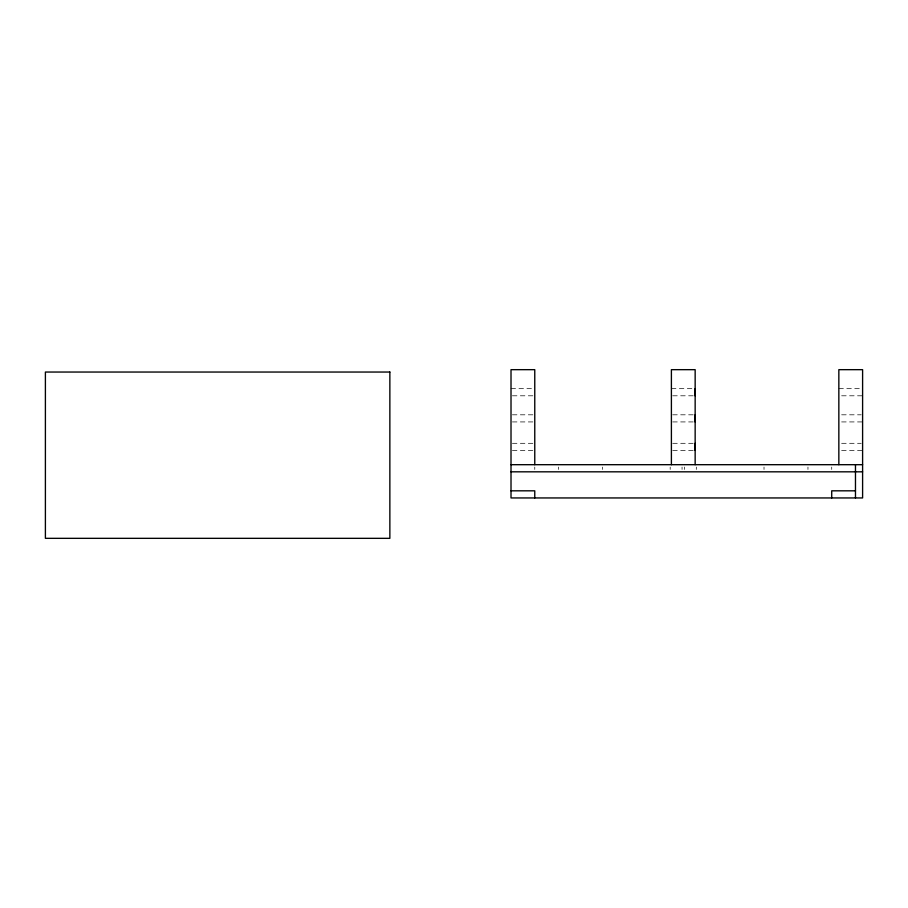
<?xml version="1.0" encoding="UTF-8"?>
<svg xmlns="http://www.w3.org/2000/svg" width="908" height="908" viewBox="0 0 908 908"><rect width="100%" height="100%" fill="white"/><g stroke="black" fill="none" stroke-linecap="round" stroke-linejoin="round"><path stroke-width="0.68" stroke-dasharray="4.54 3.41" d="M511.011 388.669L533.371 388.669M671.409 388.669L693.769 388.669M838.844 388.669L861.204 388.669M512.407 395.797L534.767 395.797M672.726 395.797L695.085 395.797M841.637 395.797L862.6 395.797M512.407 414.808L533.371 414.808M672.726 414.808L693.689 414.808M841.637 414.808L861.204 414.808M512.407 421.925L534.767 421.925M672.726 421.925L695.085 421.925M841.637 421.925L862.6 421.925M512.407 443.308L533.371 443.308M672.726 443.308L693.689 443.308M841.637 443.308L861.204 443.308M512.407 450.436L534.767 450.436M672.726 450.436L695.085 450.436M841.637 450.436L862.6 450.436M831.717 467.064L831.717 469.436M807.961 467.064L807.961 469.436M764.014 467.064L764.014 469.436M696.311 467.064L696.311 469.436M684.428 467.064L684.428 469.436M682.056 467.064L682.056 469.436M670.183 467.064L670.183 469.436M602.469 467.064L602.469 469.436M558.522 467.064L558.522 469.436M534.767 467.064L534.767 469.436"/><path stroke-width="1.36" d="M511.011 464.692L862.6 464.692M511.011 471.82L862.6 471.82M511.011 490.819L534.767 490.819L534.767 497.947M855.472 490.819L831.717 490.819L831.717 497.947M855.472 464.692L855.472 497.947M838.844 464.692L838.844 369.669L862.6 369.669L862.6 497.947L511.011 497.947L511.011 369.669L534.767 369.669L534.767 464.692M695.153 464.692L695.153 369.669L671.398 369.669L671.398 464.692M695.085 388.669L695.085 395.797M695.085 414.808L695.085 421.925M695.085 443.308L695.085 450.436M389.861 372.042L45.4 372.042L45.4 538.331L389.861 538.331L389.861 372.042"/></g></svg>
